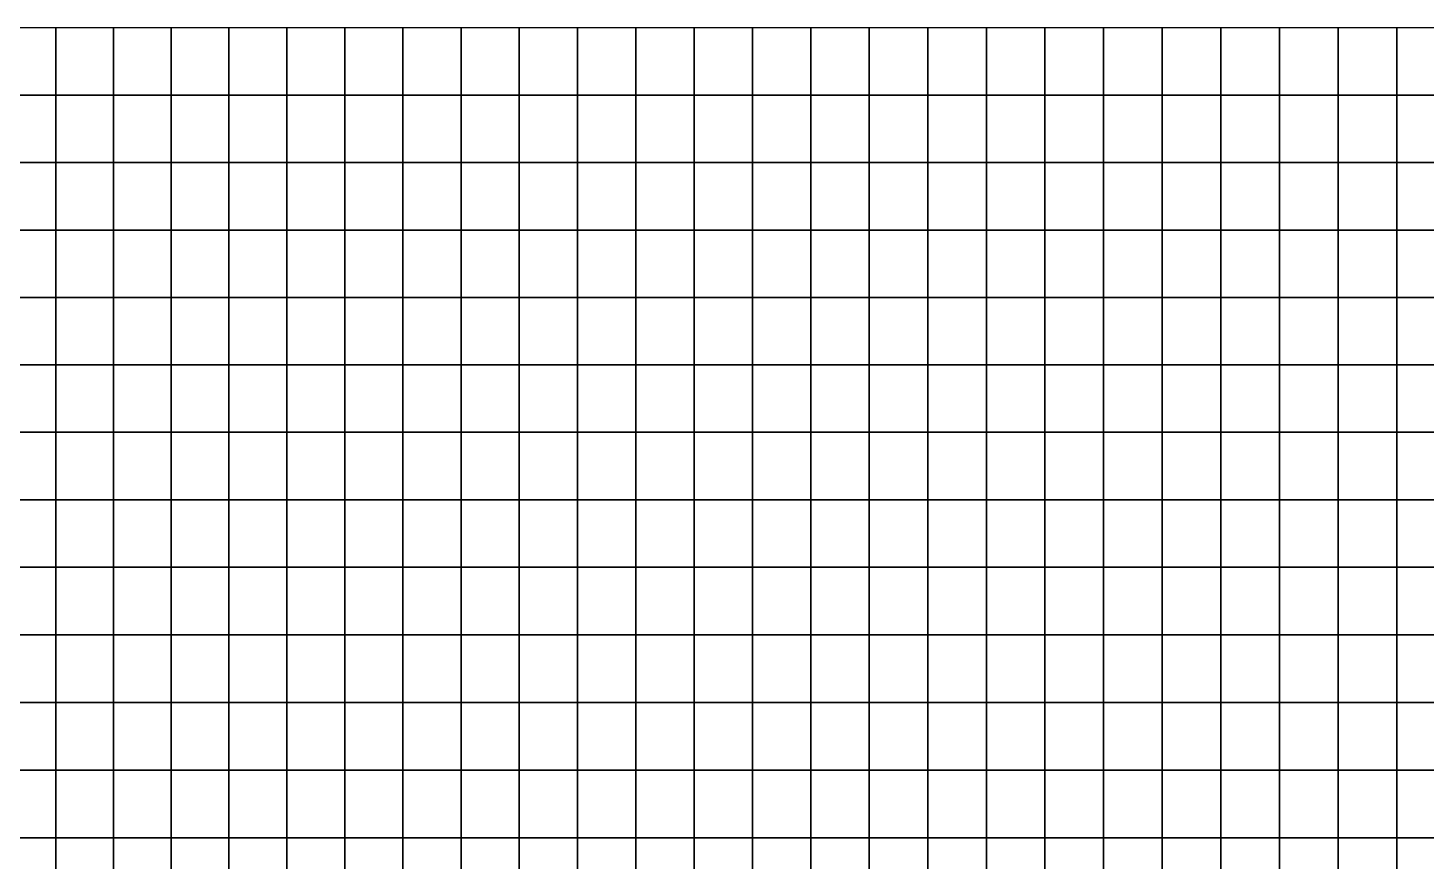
# Model space of a CAD drawing. Header units: inches. Extents: x 35.3 to 60.3, y 27 to 57.
# Drawn here: x 41.57 to 47.92, y 53.25 to 57.04 of the extents above; entities that cross this region are included whole.
import ezdxf

# ---------------------------------------------------------------- set-up
doc = ezdxf.new("R2010")
doc.units = ezdxf.units.IN
doc.header["$MEASUREMENT"] = 0
doc.layers.add('Beam', color=6, linetype='Continuous')
doc.layers.add('Shell', color=1, linetype='Continuous')

msp = doc.modelspace()

# ---------------------------------------------------------------- linework, layer by layer
at = {"layer": 'Beam'}
msp.add_line((60.2876, 57.0385, 12), (35.2876, 57.0385, 12), dxfattribs=at)
at = {"layer": 'Shell'}
for points in [[(41.6937, 57.0385, 13.8286), (41.4321, 57.0385, 13.7774), (41.4321, 56.7324, 13.8638), (41.6937, 56.7324, 13.915)], [(41.9557, 57.0385, 13.8776), (41.6937, 57.0385, 13.8286), (41.6937, 56.7324, 13.915), (41.9557, 56.7324, 13.9641)], [(42.2181, 57.0385, 13.9245), (41.9557, 57.0385, 13.8776), (41.9557, 56.7324, 13.9641), (42.2181, 56.7324, 14.0109)], [(42.4808, 57.0385, 13.9692), (42.2181, 57.0385, 13.9245), (42.2181, 56.7324, 14.0109), (42.4808, 56.7324, 14.0557)], [(42.7439, 57.0385, 14.0118), (42.4808, 57.0385, 13.9692), (42.4808, 56.7324, 14.0557), (42.7439, 56.7324, 14.0982)], [(43.0074, 57.0385, 14.0522), (42.7439, 57.0385, 14.0118), (42.7439, 56.7324, 14.0982), (43.0074, 56.7324, 14.1387)], [(43.2712, 57.0385, 14.0904), (43.0074, 57.0385, 14.0522), (43.0074, 56.7324, 14.1387), (43.2712, 56.7324, 14.1769)], [(43.5353, 57.0385, 14.1265), (43.2712, 57.0385, 14.0904), (43.2712, 56.7324, 14.1769), (43.5353, 56.7324, 14.2129)], [(43.5353, 57.0385, 14.1265), (43.5353, 56.7324, 14.2129), (43.7996, 56.7324, 14.2468), (43.7996, 57.0385, 14.1604)], [(43.7996, 57.0385, 14.1604), (43.7996, 56.7324, 14.2468), (44.0643, 56.7324, 14.2785), (44.0643, 57.0385, 14.1921)], [(44.0643, 57.0385, 14.1921), (44.0643, 56.7324, 14.2785), (44.3292, 56.7324, 14.3081), (44.3292, 57.0385, 14.2216)], [(44.3292, 57.0385, 14.2216), (44.3292, 56.7324, 14.3081), (44.5943, 56.7324, 14.3354), (44.5943, 57.0385, 14.249)], [(44.5943, 57.0385, 14.249), (44.5943, 56.7324, 14.3354), (44.8597, 56.7324, 14.3606), (44.8597, 57.0385, 14.2741)], [(44.8597, 57.0385, 14.2741), (44.8597, 56.7324, 14.3606), (45.1252, 56.7324, 14.3836), (45.1252, 57.0385, 14.2971)], [(45.1252, 57.0385, 14.2971), (45.1252, 56.7324, 14.3836), (45.3909, 56.7324, 14.4044), (45.3909, 57.0385, 14.3179)], [(45.3909, 57.0385, 14.3179), (45.3909, 56.7324, 14.4044), (45.6568, 56.7324, 14.423), (45.6568, 57.0385, 14.3365)], [(45.9228, 57.0385, 14.353), (45.6568, 57.0385, 14.3365), (45.6568, 56.7324, 14.423), (45.9228, 56.7324, 14.4394)], [(46.189, 57.0385, 14.3672), (45.9228, 57.0385, 14.353), (45.9228, 56.7324, 14.4394), (46.189, 56.7324, 14.4537)], [(46.4553, 57.0385, 14.3793), (46.189, 57.0385, 14.3672), (46.189, 56.7324, 14.4537), (46.4553, 56.7324, 14.4657)], [(46.7216, 57.0385, 14.3891), (46.4553, 57.0385, 14.3793), (46.4553, 56.7324, 14.4657), (46.7216, 56.7324, 14.4756)], [(46.9881, 57.0385, 14.3968), (46.7216, 57.0385, 14.3891), (46.7216, 56.7324, 14.4756), (46.9881, 56.7324, 14.4833)], [(47.2545, 57.0385, 14.4023), (46.9881, 57.0385, 14.3968), (46.9881, 56.7324, 14.4833), (47.2545, 56.7324, 14.4888)], [(47.5211, 57.0385, 14.4056), (47.2545, 57.0385, 14.4023), (47.2545, 56.7324, 14.4888), (47.5211, 56.7324, 14.4921)], [(47.7876, 57.0385, 14.4067), (47.5211, 57.0385, 14.4056), (47.5211, 56.7324, 14.4921), (47.7876, 56.7324, 14.4932)], [(47.7876, 57.0385, 14.4067), (47.7876, 56.7324, 14.4932), (48.0541, 56.7324, 14.4921), (48.0541, 57.0385, 14.4056)], [(41.6937, 56.7324, 13.915), (41.4321, 56.7324, 13.8638), (41.4321, 56.4262, 13.9501), (41.6937, 56.4262, 14.0013)], [(41.9557, 56.7324, 13.9641), (41.6937, 56.7324, 13.915), (41.6937, 56.4262, 14.0013), (41.9557, 56.4262, 14.0504)], [(42.2181, 56.7324, 14.0109), (41.9557, 56.7324, 13.9641), (41.9557, 56.4262, 14.0504), (42.2181, 56.4262, 14.0973)], [(42.4808, 56.7324, 14.0557), (42.2181, 56.7324, 14.0109), (42.2181, 56.4262, 14.0973), (42.4808, 56.4262, 14.142)], [(42.7439, 56.7324, 14.0982), (42.4808, 56.7324, 14.0557), (42.4808, 56.4262, 14.142), (42.7439, 56.4262, 14.1846)], [(43.0074, 56.7324, 14.1387), (42.7439, 56.7324, 14.0982), (42.7439, 56.4262, 14.1846), (43.0074, 56.4262, 14.225)], [(43.2712, 56.7324, 14.1769), (43.0074, 56.7324, 14.1387), (43.0074, 56.4262, 14.225), (43.2712, 56.4262, 14.2632)], [(43.5353, 56.7324, 14.2129), (43.2712, 56.7324, 14.1769), (43.2712, 56.4262, 14.2632), (43.5353, 56.4262, 14.2993)], [(43.5353, 56.7324, 14.2129), (43.5353, 56.4262, 14.2993), (43.7996, 56.4262, 14.3332), (43.7996, 56.7324, 14.2468)], [(43.7996, 56.7324, 14.2468), (43.7996, 56.4262, 14.3332), (44.0643, 56.4262, 14.3649), (44.0643, 56.7324, 14.2785)], [(44.0643, 56.7324, 14.2785), (44.0643, 56.4262, 14.3649), (44.3292, 56.4262, 14.3944), (44.3292, 56.7324, 14.3081)], [(44.3292, 56.7324, 14.3081), (44.3292, 56.4262, 14.3944), (44.5943, 56.4262, 14.4217), (44.5943, 56.7324, 14.3354)], [(44.5943, 56.7324, 14.3354), (44.5943, 56.4262, 14.4217), (44.8597, 56.4262, 14.4469), (44.8597, 56.7324, 14.3606)], [(44.8597, 56.7324, 14.3606), (44.8597, 56.4262, 14.4469), (45.1252, 56.4262, 14.4699), (45.1252, 56.7324, 14.3836)], [(45.1252, 56.7324, 14.3836), (45.1252, 56.4262, 14.4699), (45.3909, 56.4262, 14.4907), (45.3909, 56.7324, 14.4044)], [(45.3909, 56.7324, 14.4044), (45.3909, 56.4262, 14.4907), (45.6568, 56.4262, 14.5093), (45.6568, 56.7324, 14.423)], [(45.9228, 56.7324, 14.4394), (45.6568, 56.7324, 14.423), (45.6568, 56.4262, 14.5093), (45.9228, 56.4262, 14.5257)], [(46.189, 56.7324, 14.4537), (45.9228, 56.7324, 14.4394), (45.9228, 56.4262, 14.5257), (46.189, 56.4262, 14.54)], [(46.4553, 56.7324, 14.4657), (46.189, 56.7324, 14.4537), (46.189, 56.4262, 14.54), (46.4553, 56.4262, 14.5521)], [(46.7216, 56.7324, 14.4756), (46.4553, 56.7324, 14.4657), (46.4553, 56.4262, 14.5521), (46.7216, 56.4262, 14.5619)], [(46.9881, 56.7324, 14.4833), (46.7216, 56.7324, 14.4756), (46.7216, 56.4262, 14.5619), (46.9881, 56.4262, 14.5696)], [(47.2545, 56.7324, 14.4888), (46.9881, 56.7324, 14.4833), (46.9881, 56.4262, 14.5696), (47.2545, 56.4262, 14.5751)], [(47.5211, 56.7324, 14.4921), (47.2545, 56.7324, 14.4888), (47.2545, 56.4262, 14.5751), (47.5211, 56.4262, 14.5784)], [(47.7876, 56.7324, 14.4932), (47.5211, 56.7324, 14.4921), (47.5211, 56.4262, 14.5784), (47.7876, 56.4262, 14.5795)], [(47.7876, 56.7324, 14.4932), (47.7876, 56.4262, 14.5795), (48.0541, 56.4262, 14.5784), (48.0541, 56.7324, 14.4921)], [(41.6937, 56.4262, 14.0013), (41.4321, 56.4262, 13.9501), (41.4321, 56.12, 14.0362), (41.6937, 56.12, 14.0874)], [(41.9557, 56.4262, 14.0504), (41.6937, 56.4262, 14.0013), (41.6937, 56.12, 14.0874), (41.9557, 56.12, 14.1364)], [(42.2181, 56.4262, 14.0973), (41.9557, 56.4262, 14.0504), (41.9557, 56.12, 14.1364), (42.2181, 56.12, 14.1833)], [(42.4808, 56.4262, 14.142), (42.2181, 56.4262, 14.0973), (42.2181, 56.12, 14.1833), (42.4808, 56.12, 14.228)], [(42.7439, 56.4262, 14.1846), (42.4808, 56.4262, 14.142), (42.4808, 56.12, 14.228), (42.7439, 56.12, 14.2706)], [(43.0074, 56.4262, 14.225), (42.7439, 56.4262, 14.1846), (42.7439, 56.12, 14.2706), (43.0074, 56.12, 14.311)], [(43.2712, 56.4262, 14.2632), (43.0074, 56.4262, 14.225), (43.0074, 56.12, 14.311), (43.2712, 56.12, 14.3493)], [(43.5353, 56.4262, 14.2993), (43.2712, 56.4262, 14.2632), (43.2712, 56.12, 14.3493), (43.5353, 56.12, 14.3853)], [(43.5353, 56.4262, 14.2993), (43.5353, 56.12, 14.3853), (43.7996, 56.12, 14.4192), (43.7996, 56.4262, 14.3332)], [(43.7996, 56.4262, 14.3332), (43.7996, 56.12, 14.4192), (44.0643, 56.12, 14.4509), (44.0643, 56.4262, 14.3649)], [(44.0643, 56.4262, 14.3649), (44.0643, 56.12, 14.4509), (44.3292, 56.12, 14.4804), (44.3292, 56.4262, 14.3944)], [(44.3292, 56.4262, 14.3944), (44.3292, 56.12, 14.4804), (44.5943, 56.12, 14.5078), (44.5943, 56.4262, 14.4217)], [(44.5943, 56.4262, 14.4217), (44.5943, 56.12, 14.5078), (44.8597, 56.12, 14.533), (44.8597, 56.4262, 14.4469)], [(44.8597, 56.4262, 14.4469), (44.8597, 56.12, 14.533), (45.1252, 56.12, 14.556), (45.1252, 56.4262, 14.4699)], [(45.1252, 56.4262, 14.4699), (45.1252, 56.12, 14.556), (45.3909, 56.12, 14.5768), (45.3909, 56.4262, 14.4907)], [(45.3909, 56.4262, 14.4907), (45.3909, 56.12, 14.5768), (45.6568, 56.12, 14.5954), (45.6568, 56.4262, 14.5093)], [(45.9228, 56.4262, 14.5257), (45.6568, 56.4262, 14.5093), (45.6568, 56.12, 14.5954), (45.9228, 56.12, 14.6118)], [(46.189, 56.4262, 14.54), (45.9228, 56.4262, 14.5257), (45.9228, 56.12, 14.6118), (46.189, 56.12, 14.626)], [(46.4553, 56.4262, 14.5521), (46.189, 56.4262, 14.54), (46.189, 56.12, 14.626), (46.4553, 56.12, 14.6381)], [(46.7216, 56.4262, 14.5619), (46.4553, 56.4262, 14.5521), (46.4553, 56.12, 14.6381), (46.7216, 56.12, 14.648)], [(46.9881, 56.4262, 14.5696), (46.7216, 56.4262, 14.5619), (46.7216, 56.12, 14.648), (46.9881, 56.12, 14.6556)], [(47.2545, 56.4262, 14.5751), (46.9881, 56.4262, 14.5696), (46.9881, 56.12, 14.6556), (47.2545, 56.12, 14.6611)], [(47.5211, 56.4262, 14.5784), (47.2545, 56.4262, 14.5751), (47.2545, 56.12, 14.6611), (47.5211, 56.12, 14.6644)], [(47.7876, 56.4262, 14.5795), (47.5211, 56.4262, 14.5784), (47.5211, 56.12, 14.6644), (47.7876, 56.12, 14.6655)], [(47.7876, 56.4262, 14.5795), (47.7876, 56.12, 14.6655), (48.0541, 56.12, 14.6644), (48.0541, 56.4262, 14.5784)], [(41.6937, 56.12, 14.0874), (41.4321, 56.12, 14.0362), (41.4321, 55.8137, 14.1218), (41.6937, 55.8137, 14.173)], [(41.9557, 56.12, 14.1364), (41.6937, 56.12, 14.0874), (41.6937, 55.8137, 14.173), (41.9557, 55.8137, 14.2221)], [(42.2181, 56.12, 14.1833), (41.9557, 56.12, 14.1364), (41.9557, 55.8137, 14.2221), (42.2181, 55.8137, 14.269)], [(42.4808, 56.12, 14.228), (42.2181, 56.12, 14.1833), (42.2181, 55.8137, 14.269), (42.4808, 55.8137, 14.3137)], [(42.7439, 56.12, 14.2706), (42.4808, 56.12, 14.228), (42.4808, 55.8137, 14.3137), (42.7439, 55.8137, 14.3563)], [(43.0074, 56.12, 14.311), (42.7439, 56.12, 14.2706), (42.7439, 55.8137, 14.3563), (43.0074, 55.8137, 14.3967)], [(43.2712, 56.12, 14.3493), (43.0074, 56.12, 14.311), (43.0074, 55.8137, 14.3967), (43.2712, 55.8137, 14.4349)], [(43.5353, 56.12, 14.3853), (43.2712, 56.12, 14.3493), (43.2712, 55.8137, 14.4349), (43.5353, 55.8137, 14.471)], [(43.5353, 56.12, 14.3853), (43.5353, 55.8137, 14.471), (43.7996, 55.8137, 14.5049), (43.7996, 56.12, 14.4192)], [(43.7996, 56.12, 14.4192), (43.7996, 55.8137, 14.5049), (44.0643, 55.8137, 14.5366), (44.0643, 56.12, 14.4509)], [(44.0643, 56.12, 14.4509), (44.0643, 55.8137, 14.5366), (44.3292, 55.8137, 14.5661), (44.3292, 56.12, 14.4804)], [(44.3292, 56.12, 14.4804), (44.3292, 55.8137, 14.5661), (44.5943, 55.8137, 14.5934), (44.5943, 56.12, 14.5078)], [(44.5943, 56.12, 14.5078), (44.5943, 55.8137, 14.5934), (44.8597, 55.8137, 14.6186), (44.8597, 56.12, 14.533)], [(44.8597, 56.12, 14.533), (44.8597, 55.8137, 14.6186), (45.1252, 55.8137, 14.6416), (45.1252, 56.12, 14.556)], [(45.1252, 56.12, 14.556), (45.1252, 55.8137, 14.6416), (45.3909, 55.8137, 14.6624), (45.3909, 56.12, 14.5768)], [(45.3909, 56.12, 14.5768), (45.3909, 55.8137, 14.6624), (45.6568, 55.8137, 14.681), (45.6568, 56.12, 14.5954)], [(45.9228, 56.12, 14.6118), (45.6568, 56.12, 14.5954), (45.6568, 55.8137, 14.681), (45.9228, 55.8137, 14.6975)], [(46.189, 56.12, 14.626), (45.9228, 56.12, 14.6118), (45.9228, 55.8137, 14.6975), (46.189, 55.8137, 14.7117)], [(46.4553, 56.12, 14.6381), (46.189, 56.12, 14.626), (46.189, 55.8137, 14.7117), (46.4553, 55.8137, 14.7238)], [(46.7216, 56.12, 14.648), (46.4553, 56.12, 14.6381), (46.4553, 55.8137, 14.7238), (46.7216, 55.8137, 14.7336)], [(46.9881, 56.12, 14.6556), (46.7216, 56.12, 14.648), (46.7216, 55.8137, 14.7336), (46.9881, 55.8137, 14.7413)], [(47.2545, 56.12, 14.6611), (46.9881, 56.12, 14.6556), (46.9881, 55.8137, 14.7413), (47.2545, 55.8137, 14.7468)], [(47.5211, 56.12, 14.6644), (47.2545, 56.12, 14.6611), (47.2545, 55.8137, 14.7468), (47.5211, 55.8137, 14.7501)], [(47.7876, 56.12, 14.6655), (47.5211, 56.12, 14.6644), (47.5211, 55.8137, 14.7501), (47.7876, 55.8137, 14.7512)], [(47.7876, 56.12, 14.6655), (47.7876, 55.8137, 14.7512), (48.0541, 55.8137, 14.7501), (48.0541, 56.12, 14.6644)], [(41.6937, 55.8137, 14.173), (41.4321, 55.8137, 14.1218), (41.4321, 55.5073, 14.207), (41.6937, 55.5073, 14.2582)], [(41.9557, 55.8137, 14.2221), (41.6937, 55.8137, 14.173), (41.6937, 55.5073, 14.2582), (41.9557, 55.5073, 14.3072)], [(42.2181, 55.8137, 14.269), (41.9557, 55.8137, 14.2221), (41.9557, 55.5073, 14.3072), (42.2181, 55.5073, 14.3541)], [(42.4808, 55.8137, 14.3137), (42.2181, 55.8137, 14.269), (42.2181, 55.5073, 14.3541), (42.4808, 55.5073, 14.3988)], [(42.7439, 55.8137, 14.3563), (42.4808, 55.8137, 14.3137), (42.4808, 55.5073, 14.3988), (42.7439, 55.5073, 14.4414)], [(43.0074, 55.8137, 14.3967), (42.7439, 55.8137, 14.3563), (42.7439, 55.5073, 14.4414), (43.0074, 55.5073, 14.4818)], [(43.2712, 55.8137, 14.4349), (43.0074, 55.8137, 14.3967), (43.0074, 55.5073, 14.4818), (43.2712, 55.5073, 14.52)], [(43.5353, 55.8137, 14.471), (43.2712, 55.8137, 14.4349), (43.2712, 55.5073, 14.52), (43.5353, 55.5073, 14.5561)], [(43.5353, 55.8137, 14.471), (43.5353, 55.5073, 14.5561), (43.7996, 55.5073, 14.59), (43.7996, 55.8137, 14.5049)], [(43.7996, 55.8137, 14.5049), (43.7996, 55.5073, 14.59), (44.0643, 55.5073, 14.6217), (44.0643, 55.8137, 14.5366)], [(44.0643, 55.8137, 14.5366), (44.0643, 55.5073, 14.6217), (44.3292, 55.5073, 14.6512), (44.3292, 55.8137, 14.5661)], [(44.3292, 55.8137, 14.5661), (44.3292, 55.5073, 14.6512), (44.5943, 55.5073, 14.6786), (44.5943, 55.8137, 14.5934)], [(44.5943, 55.8137, 14.5934), (44.5943, 55.5073, 14.6786), (44.8597, 55.5073, 14.7037), (44.8597, 55.8137, 14.6186)], [(44.8597, 55.8137, 14.6186), (44.8597, 55.5073, 14.7037), (45.1252, 55.5073, 14.7267), (45.1252, 55.8137, 14.6416)], [(45.1252, 55.8137, 14.6416), (45.1252, 55.5073, 14.7267), (45.3909, 55.5073, 14.7475), (45.3909, 55.8137, 14.6624)], [(45.3909, 55.8137, 14.6624), (45.3909, 55.5073, 14.7475), (45.6568, 55.5073, 14.7661), (45.6568, 55.8137, 14.681)], [(45.9228, 55.8137, 14.6975), (45.6568, 55.8137, 14.681), (45.6568, 55.5073, 14.7661), (45.9228, 55.5073, 14.7826)], [(46.189, 55.8137, 14.7117), (45.9228, 55.8137, 14.6975), (45.9228, 55.5073, 14.7826), (46.189, 55.5073, 14.7968)], [(46.4553, 55.8137, 14.7238), (46.189, 55.8137, 14.7117), (46.189, 55.5073, 14.7968), (46.4553, 55.5073, 14.8089)], [(46.7216, 55.8137, 14.7336), (46.4553, 55.8137, 14.7238), (46.4553, 55.5073, 14.8089), (46.7216, 55.5073, 14.8187)], [(46.9881, 55.8137, 14.7413), (46.7216, 55.8137, 14.7336), (46.7216, 55.5073, 14.8187), (46.9881, 55.5073, 14.8264)], [(47.2545, 55.8137, 14.7468), (46.9881, 55.8137, 14.7413), (46.9881, 55.5073, 14.8264), (47.2545, 55.5073, 14.8319)], [(47.5211, 55.8137, 14.7501), (47.2545, 55.8137, 14.7468), (47.2545, 55.5073, 14.8319), (47.5211, 55.5073, 14.8352)], [(47.7876, 55.8137, 14.7512), (47.5211, 55.8137, 14.7501), (47.5211, 55.5073, 14.8352), (47.7876, 55.5073, 14.8363)], [(47.7876, 55.8137, 14.7512), (47.7876, 55.5073, 14.8363), (48.0541, 55.5073, 14.8352), (48.0541, 55.8137, 14.7501)], [(41.6937, 55.5073, 14.2582), (41.4321, 55.5073, 14.207), (41.4321, 55.2007, 14.2914), (41.6937, 55.2007, 14.3426)], [(41.9557, 55.5073, 14.3072), (41.6937, 55.5073, 14.2582), (41.6937, 55.2007, 14.3426), (41.9557, 55.2007, 14.3916)], [(42.2181, 55.5073, 14.3541), (41.9557, 55.5073, 14.3072), (41.9557, 55.2007, 14.3916), (42.2181, 55.2007, 14.4385)], [(42.4808, 55.5073, 14.3988), (42.2181, 55.5073, 14.3541), (42.2181, 55.2007, 14.4385), (42.4808, 55.2007, 14.4833)], [(42.7439, 55.5073, 14.4414), (42.4808, 55.5073, 14.3988), (42.4808, 55.2007, 14.4833), (42.7439, 55.2007, 14.5258)], [(43.0074, 55.5073, 14.4818), (42.7439, 55.5073, 14.4414), (42.7439, 55.2007, 14.5258), (43.0074, 55.2007, 14.5662)], [(43.2712, 55.5073, 14.52), (43.0074, 55.5073, 14.4818), (43.0074, 55.2007, 14.5662), (43.2712, 55.2007, 14.6045)], [(43.5353, 55.5073, 14.5561), (43.2712, 55.5073, 14.52), (43.2712, 55.2007, 14.6045), (43.5353, 55.2007, 14.6405)], [(43.5353, 55.5073, 14.5561), (43.5353, 55.2007, 14.6405), (43.7996, 55.2007, 14.6744), (43.7996, 55.5073, 14.59)], [(43.7996, 55.5073, 14.59), (43.7996, 55.2007, 14.6744), (44.0643, 55.2007, 14.7061), (44.0643, 55.5073, 14.6217)], [(44.0643, 55.5073, 14.6217), (44.0643, 55.2007, 14.7061), (44.3292, 55.2007, 14.7357), (44.3292, 55.5073, 14.6512)], [(44.3292, 55.5073, 14.6512), (44.3292, 55.2007, 14.7357), (44.5943, 55.2007, 14.763), (44.5943, 55.5073, 14.6786)], [(44.5943, 55.5073, 14.6786), (44.5943, 55.2007, 14.763), (44.8597, 55.2007, 14.7882), (44.8597, 55.5073, 14.7037)], [(44.8597, 55.5073, 14.7037), (44.8597, 55.2007, 14.7882), (45.1252, 55.2007, 14.8112), (45.1252, 55.5073, 14.7267)], [(45.1252, 55.5073, 14.7267), (45.1252, 55.2007, 14.8112), (45.3909, 55.2007, 14.832), (45.3909, 55.5073, 14.7475)], [(45.3909, 55.5073, 14.7475), (45.3909, 55.2007, 14.832), (45.6568, 55.2007, 14.8506), (45.6568, 55.5073, 14.7661)], [(45.9228, 55.5073, 14.7826), (45.6568, 55.5073, 14.7661), (45.6568, 55.2007, 14.8506), (45.9228, 55.2007, 14.867)], [(46.189, 55.5073, 14.7968), (45.9228, 55.5073, 14.7826), (45.9228, 55.2007, 14.867), (46.189, 55.2007, 14.8813)], [(46.4553, 55.5073, 14.8089), (46.189, 55.5073, 14.7968), (46.189, 55.2007, 14.8813), (46.4553, 55.2007, 14.8933)], [(46.7216, 55.5073, 14.8187), (46.4553, 55.5073, 14.8089), (46.4553, 55.2007, 14.8933), (46.7216, 55.2007, 14.9032)], [(46.9881, 55.5073, 14.8264), (46.7216, 55.5073, 14.8187), (46.7216, 55.2007, 14.9032), (46.9881, 55.2007, 14.9109)], [(47.2545, 55.5073, 14.8319), (46.9881, 55.5073, 14.8264), (46.9881, 55.2007, 14.9109), (47.2545, 55.2007, 14.9164)], [(47.5211, 55.5073, 14.8352), (47.2545, 55.5073, 14.8319), (47.2545, 55.2007, 14.9164), (47.5211, 55.2007, 14.9196)], [(47.7876, 55.5073, 14.8363), (47.5211, 55.5073, 14.8352), (47.5211, 55.2007, 14.9196), (47.7876, 55.2007, 14.9207)], [(47.7876, 55.5073, 14.8363), (47.7876, 55.2007, 14.9207), (48.0541, 55.2007, 14.9196), (48.0541, 55.5073, 14.8352)], [(41.6937, 55.2007, 14.3426), (41.4321, 55.2007, 14.2914), (41.4321, 54.894, 14.3751), (41.6937, 54.894, 14.4263)], [(41.9557, 55.2007, 14.3916), (41.6937, 55.2007, 14.3426), (41.6937, 54.894, 14.4263), (41.9557, 54.894, 14.4753)], [(42.2181, 55.2007, 14.4385), (41.9557, 55.2007, 14.3916), (41.9557, 54.894, 14.4753), (42.2181, 54.894, 14.5222)], [(42.4808, 55.2007, 14.4833), (42.2181, 55.2007, 14.4385), (42.2181, 54.894, 14.5222), (42.4808, 54.894, 14.5669)], [(42.7439, 55.2007, 14.5258), (42.4808, 55.2007, 14.4833), (42.4808, 54.894, 14.5669), (42.7439, 54.894, 14.6095)], [(43.0074, 55.2007, 14.5662), (42.7439, 55.2007, 14.5258), (42.7439, 54.894, 14.6095), (43.0074, 54.894, 14.6499)], [(43.2712, 55.2007, 14.6045), (43.0074, 55.2007, 14.5662), (43.0074, 54.894, 14.6499), (43.2712, 54.894, 14.6881)], [(43.5353, 55.2007, 14.6405), (43.2712, 55.2007, 14.6045), (43.2712, 54.894, 14.6881), (43.5353, 54.894, 14.7242)], [(43.5353, 55.2007, 14.6405), (43.5353, 54.894, 14.7242), (43.7996, 54.894, 14.7581), (43.7996, 55.2007, 14.6744)], [(43.7996, 55.2007, 14.6744), (43.7996, 54.894, 14.7581), (44.0643, 54.894, 14.7898), (44.0643, 55.2007, 14.7061)], [(44.0643, 55.2007, 14.7061), (44.0643, 54.894, 14.7898), (44.3292, 54.894, 14.8193), (44.3292, 55.2007, 14.7357)], [(44.3292, 55.2007, 14.7357), (44.3292, 54.894, 14.8193), (44.5943, 54.894, 14.8467), (44.5943, 55.2007, 14.763)], [(44.5943, 55.2007, 14.763), (44.5943, 54.894, 14.8467), (44.8597, 54.894, 14.8718), (44.8597, 55.2007, 14.7882)], [(44.8597, 55.2007, 14.7882), (44.8597, 54.894, 14.8718), (45.1252, 54.894, 14.8948), (45.1252, 55.2007, 14.8112)], [(45.1252, 55.2007, 14.8112), (45.1252, 54.894, 14.8948), (45.3909, 54.894, 14.9156), (45.3909, 55.2007, 14.832)], [(45.3909, 55.2007, 14.832), (45.3909, 54.894, 14.9156), (45.6568, 54.894, 14.9342), (45.6568, 55.2007, 14.8506)], [(45.9228, 55.2007, 14.867), (45.6568, 55.2007, 14.8506), (45.6568, 54.894, 14.9342), (45.9228, 54.894, 14.9507)], [(46.189, 55.2007, 14.8813), (45.9228, 55.2007, 14.867), (45.9228, 54.894, 14.9507), (46.189, 54.894, 14.9649)], [(46.4553, 55.2007, 14.8933), (46.189, 55.2007, 14.8813), (46.189, 54.894, 14.9649), (46.4553, 54.894, 14.977)], [(46.7216, 55.2007, 14.9032), (46.4553, 55.2007, 14.8933), (46.4553, 54.894, 14.977), (46.7216, 54.894, 14.9868)], [(46.9881, 55.2007, 14.9109), (46.7216, 55.2007, 14.9032), (46.7216, 54.894, 14.9868), (46.9881, 54.894, 14.9945)], [(47.2545, 55.2007, 14.9164), (46.9881, 55.2007, 14.9109), (46.9881, 54.894, 14.9945), (47.2545, 54.894, 15)], [(47.5211, 55.2007, 14.9196), (47.2545, 55.2007, 14.9164), (47.2545, 54.894, 15), (47.5211, 54.894, 15.0033)], [(47.7876, 55.2007, 14.9207), (47.5211, 55.2007, 14.9196), (47.5211, 54.894, 15.0033), (47.7876, 54.894, 15.0044)], [(47.7876, 55.2007, 14.9207), (47.7876, 54.894, 15.0044), (48.0541, 54.894, 15.0033), (48.0541, 55.2007, 14.9196)], [(41.6937, 54.894, 14.4263), (41.4321, 54.894, 14.3751), (41.4321, 54.587, 14.4578), (41.6937, 54.587, 14.509)], [(41.9557, 54.894, 14.4753), (41.6937, 54.894, 14.4263), (41.6937, 54.587, 14.509), (41.9557, 54.587, 14.558)], [(42.2181, 54.894, 14.5222), (41.9557, 54.894, 14.4753), (41.9557, 54.587, 14.558), (42.2181, 54.587, 14.6049)], [(42.4808, 54.894, 14.5669), (42.2181, 54.894, 14.5222), (42.2181, 54.587, 14.6049), (42.4808, 54.587, 14.6496)], [(42.7439, 54.894, 14.6095), (42.4808, 54.894, 14.5669), (42.4808, 54.587, 14.6496), (42.7439, 54.587, 14.6922)], [(43.0074, 54.894, 14.6499), (42.7439, 54.894, 14.6095), (42.7439, 54.587, 14.6922), (43.0074, 54.587, 14.7326)], [(43.2712, 54.894, 14.6881), (43.0074, 54.894, 14.6499), (43.0074, 54.587, 14.7326), (43.2712, 54.587, 14.7709)], [(43.5353, 54.894, 14.7242), (43.2712, 54.894, 14.6881), (43.2712, 54.587, 14.7709), (43.5353, 54.587, 14.8069)], [(43.5353, 54.894, 14.7242), (43.5353, 54.587, 14.8069), (43.7996, 54.587, 14.8408), (43.7996, 54.894, 14.7581)], [(43.7996, 54.894, 14.7581), (43.7996, 54.587, 14.8408), (44.0643, 54.587, 14.8725), (44.0643, 54.894, 14.7898)], [(44.0643, 54.894, 14.7898), (44.0643, 54.587, 14.8725), (44.3292, 54.587, 14.902), (44.3292, 54.894, 14.8193)], [(44.3292, 54.894, 14.8193), (44.3292, 54.587, 14.902), (44.5943, 54.587, 14.9294), (44.5943, 54.894, 14.8467)], [(44.5943, 54.894, 14.8467), (44.5943, 54.587, 14.9294), (44.8597, 54.587, 14.9546), (44.8597, 54.894, 14.8718)], [(44.8597, 54.894, 14.8718), (44.8597, 54.587, 14.9546), (45.1252, 54.587, 14.9775), (45.1252, 54.894, 14.8948)], [(45.1252, 54.894, 14.8948), (45.1252, 54.587, 14.9775), (45.3909, 54.587, 14.9983), (45.3909, 54.894, 14.9156)], [(45.3909, 54.894, 14.9156), (45.3909, 54.587, 14.9983), (45.6568, 54.587, 15.017), (45.6568, 54.894, 14.9342)], [(45.9228, 54.894, 14.9507), (45.6568, 54.894, 14.9342), (45.6568, 54.587, 15.017), (45.9228, 54.587, 15.0334)], [(46.189, 54.894, 14.9649), (45.9228, 54.894, 14.9507), (45.9228, 54.587, 15.0334), (46.189, 54.587, 15.0476)], [(46.4553, 54.894, 14.977), (46.189, 54.894, 14.9649), (46.189, 54.587, 15.0476), (46.4553, 54.587, 15.0597)], [(46.7216, 54.894, 14.9868), (46.4553, 54.894, 14.977), (46.4553, 54.587, 15.0597), (46.7216, 54.587, 15.0696)], [(46.9881, 54.894, 14.9945), (46.7216, 54.894, 14.9868), (46.7216, 54.587, 15.0696), (46.9881, 54.587, 15.0772)], [(47.2545, 54.894, 15), (46.9881, 54.894, 14.9945), (46.9881, 54.587, 15.0772), (47.2545, 54.587, 15.0827)], [(47.5211, 54.894, 15.0033), (47.2545, 54.894, 15), (47.2545, 54.587, 15.0827), (47.5211, 54.587, 15.086)], [(47.7876, 54.894, 15.0044), (47.5211, 54.894, 15.0033), (47.5211, 54.587, 15.086), (47.7876, 54.587, 15.0871)], [(47.7876, 54.894, 15.0044), (47.7876, 54.587, 15.0871), (48.0541, 54.587, 15.086), (48.0541, 54.894, 15.0033)], [(41.6937, 54.2798, 14.5906), (41.6937, 54.587, 14.509), (41.4321, 54.587, 14.4578), (41.4321, 54.2798, 14.5394)], [(41.9557, 54.2798, 14.6397), (41.9557, 54.587, 14.558), (41.6937, 54.587, 14.509), (41.6937, 54.2798, 14.5906)], [(42.2181, 54.2798, 14.6866), (42.2181, 54.587, 14.6049), (41.9557, 54.587, 14.558), (41.9557, 54.2798, 14.6397)], [(42.4808, 54.2798, 14.7313), (42.4808, 54.587, 14.6496), (42.2181, 54.587, 14.6049), (42.2181, 54.2798, 14.6866)], [(42.7439, 54.2798, 14.7739), (42.7439, 54.587, 14.6922), (42.4808, 54.587, 14.6496), (42.4808, 54.2798, 14.7313)], [(43.0074, 54.2798, 14.8143), (43.0074, 54.587, 14.7326), (42.7439, 54.587, 14.6922), (42.7439, 54.2798, 14.7739)], [(43.2712, 54.2798, 14.8525), (43.2712, 54.587, 14.7709), (43.0074, 54.587, 14.7326), (43.0074, 54.2798, 14.8143)], [(43.5353, 54.2798, 14.8886), (43.5353, 54.587, 14.8069), (43.2712, 54.587, 14.7709), (43.2712, 54.2798, 14.8525)], [(43.5353, 54.2798, 14.8886), (43.7996, 54.2798, 14.9225), (43.7996, 54.587, 14.8408), (43.5353, 54.587, 14.8069)], [(43.7996, 54.2798, 14.9225), (44.0643, 54.2798, 14.9542), (44.0643, 54.587, 14.8725), (43.7996, 54.587, 14.8408)], [(44.0643, 54.2798, 14.9542), (44.3292, 54.2798, 14.9837), (44.3292, 54.587, 14.902), (44.0643, 54.587, 14.8725)], [(44.3292, 54.2798, 14.9837), (44.5943, 54.2798, 15.011), (44.5943, 54.587, 14.9294), (44.3292, 54.587, 14.902)], [(44.5943, 54.2798, 15.011), (44.8597, 54.2798, 15.0362), (44.8597, 54.587, 14.9546), (44.5943, 54.587, 14.9294)], [(44.8597, 54.2798, 15.0362), (45.1252, 54.2798, 15.0592), (45.1252, 54.587, 14.9775), (44.8597, 54.587, 14.9546)], [(45.1252, 54.2798, 15.0592), (45.3909, 54.2798, 15.08), (45.3909, 54.587, 14.9983), (45.1252, 54.587, 14.9775)], [(45.3909, 54.2798, 15.08), (45.6568, 54.2798, 15.0986), (45.6568, 54.587, 15.017), (45.3909, 54.587, 14.9983)], [(45.9228, 54.2798, 15.115), (45.9228, 54.587, 15.0334), (45.6568, 54.587, 15.017), (45.6568, 54.2798, 15.0986)], [(46.189, 54.2798, 15.1293), (46.189, 54.587, 15.0476), (45.9228, 54.587, 15.0334), (45.9228, 54.2798, 15.115)], [(46.4553, 54.2798, 15.1413), (46.4553, 54.587, 15.0597), (46.189, 54.587, 15.0476), (46.189, 54.2798, 15.1293)], [(46.7216, 54.2798, 15.1512), (46.7216, 54.587, 15.0696), (46.4553, 54.587, 15.0597), (46.4553, 54.2798, 15.1413)], [(46.9881, 54.2798, 15.1589), (46.9881, 54.587, 15.0772), (46.7216, 54.587, 15.0696), (46.7216, 54.2798, 15.1512)], [(47.2545, 54.2798, 15.1644), (47.2545, 54.587, 15.0827), (46.9881, 54.587, 15.0772), (46.9881, 54.2798, 15.1589)], [(47.5211, 54.2798, 15.1677), (47.5211, 54.587, 15.086), (47.2545, 54.587, 15.0827), (47.2545, 54.2798, 15.1644)], [(47.7876, 54.2798, 15.1688), (47.7876, 54.587, 15.0871), (47.5211, 54.587, 15.086), (47.5211, 54.2798, 15.1677)], [(47.7876, 54.2798, 15.1688), (48.0541, 54.2798, 15.1677), (48.0541, 54.587, 15.086), (47.7876, 54.587, 15.0871)], [(41.6937, 53.9723, 14.6711), (41.6937, 54.2798, 14.5906), (41.4321, 54.2798, 14.5394), (41.4321, 53.9723, 14.6199)], [(41.9557, 53.9723, 14.7201), (41.9557, 54.2798, 14.6397), (41.6937, 54.2798, 14.5906), (41.6937, 53.9723, 14.6711)], [(42.2181, 53.9723, 14.767), (42.2181, 54.2798, 14.6866), (41.9557, 54.2798, 14.6397), (41.9557, 53.9723, 14.7201)], [(42.4808, 53.9723, 14.8117), (42.4808, 54.2798, 14.7313), (42.2181, 54.2798, 14.6866), (42.2181, 53.9723, 14.767)], [(42.7439, 53.9723, 14.8543), (42.7439, 54.2798, 14.7739), (42.4808, 54.2798, 14.7313), (42.4808, 53.9723, 14.8117)], [(43.0074, 53.9723, 14.8947), (43.0074, 54.2798, 14.8143), (42.7439, 54.2798, 14.7739), (42.7439, 53.9723, 14.8543)], [(43.2712, 53.9723, 14.933), (43.2712, 54.2798, 14.8525), (43.0074, 54.2798, 14.8143), (43.0074, 53.9723, 14.8947)], [(43.5353, 53.9723, 14.969), (43.5353, 54.2798, 14.8886), (43.2712, 54.2798, 14.8525), (43.2712, 53.9723, 14.933)], [(43.5353, 53.9723, 14.969), (43.7996, 53.9723, 15.0029), (43.7996, 54.2798, 14.9225), (43.5353, 54.2798, 14.8886)], [(43.7996, 53.9723, 15.0029), (44.0643, 53.9723, 15.0346), (44.0643, 54.2798, 14.9542), (43.7996, 54.2798, 14.9225)], [(44.0643, 53.9723, 15.0346), (44.3292, 53.9723, 15.0641), (44.3292, 54.2798, 14.9837), (44.0643, 54.2798, 14.9542)], [(44.3292, 53.9723, 15.0641), (44.5943, 53.9723, 15.0915), (44.5943, 54.2798, 15.011), (44.3292, 54.2798, 14.9837)], [(44.5943, 53.9723, 15.0915), (44.8597, 53.9723, 15.1167), (44.8597, 54.2798, 15.0362), (44.5943, 54.2798, 15.011)], [(44.8597, 53.9723, 15.1167), (45.1252, 53.9723, 15.1396), (45.1252, 54.2798, 15.0592), (44.8597, 54.2798, 15.0362)], [(45.1252, 53.9723, 15.1396), (45.3909, 53.9723, 15.1604), (45.3909, 54.2798, 15.08), (45.1252, 54.2798, 15.0592)], [(45.3909, 53.9723, 15.1604), (45.6568, 53.9723, 15.1791), (45.6568, 54.2798, 15.0986), (45.3909, 54.2798, 15.08)], [(45.9228, 53.9723, 15.1955), (45.9228, 54.2798, 15.115), (45.6568, 54.2798, 15.0986), (45.6568, 53.9723, 15.1791)], [(46.189, 53.9723, 15.2097), (46.189, 54.2798, 15.1293), (45.9228, 54.2798, 15.115), (45.9228, 53.9723, 15.1955)], [(46.4553, 53.9723, 15.2218), (46.4553, 54.2798, 15.1413), (46.189, 54.2798, 15.1293), (46.189, 53.9723, 15.2097)], [(46.7216, 53.9723, 15.2317), (46.7216, 54.2798, 15.1512), (46.4553, 54.2798, 15.1413), (46.4553, 53.9723, 15.2218)], [(46.9881, 53.9723, 15.2393), (46.9881, 54.2798, 15.1589), (46.7216, 54.2798, 15.1512), (46.7216, 53.9723, 15.2317)], [(47.2545, 53.9723, 15.2448), (47.2545, 54.2798, 15.1644), (46.9881, 54.2798, 15.1589), (46.9881, 53.9723, 15.2393)], [(47.5211, 53.9723, 15.2481), (47.5211, 54.2798, 15.1677), (47.2545, 54.2798, 15.1644), (47.2545, 53.9723, 15.2448)], [(47.7876, 53.9723, 15.2492), (47.7876, 54.2798, 15.1688), (47.5211, 54.2798, 15.1677), (47.5211, 53.9723, 15.2481)], [(47.7876, 53.9723, 15.2492), (48.0541, 53.9723, 15.2481), (48.0541, 54.2798, 15.1677), (47.7876, 54.2798, 15.1688)], [(41.6937, 53.6646, 14.7502), (41.6937, 53.9723, 14.6711), (41.4321, 53.9723, 14.6199), (41.4321, 53.6646, 14.699)], [(41.9557, 53.6646, 14.7992), (41.9557, 53.9723, 14.7201), (41.6937, 53.9723, 14.6711), (41.6937, 53.6646, 14.7502)], [(42.2181, 53.6646, 14.8461), (42.2181, 53.9723, 14.767), (41.9557, 53.9723, 14.7201), (41.9557, 53.6646, 14.7992)], [(42.4808, 53.6646, 14.8909), (42.4808, 53.9723, 14.8117), (42.2181, 53.9723, 14.767), (42.2181, 53.6646, 14.8461)], [(42.7439, 53.6646, 14.9334), (42.7439, 53.9723, 14.8543), (42.4808, 53.9723, 14.8117), (42.4808, 53.6646, 14.8909)], [(43.0074, 53.6646, 14.9738), (43.0074, 53.9723, 14.8947), (42.7439, 53.9723, 14.8543), (42.7439, 53.6646, 14.9334)], [(43.2712, 53.6646, 15.0121), (43.2712, 53.9723, 14.933), (43.0074, 53.9723, 14.8947), (43.0074, 53.6646, 14.9738)], [(43.5353, 53.6646, 15.0481), (43.5353, 53.9723, 14.969), (43.2712, 53.9723, 14.933), (43.2712, 53.6646, 15.0121)], [(43.5353, 53.6646, 15.0481), (43.7996, 53.6646, 15.082), (43.7996, 53.9723, 15.0029), (43.5353, 53.9723, 14.969)], [(43.7996, 53.6646, 15.082), (44.0643, 53.6646, 15.1137), (44.0643, 53.9723, 15.0346), (43.7996, 53.9723, 15.0029)], [(44.0643, 53.6646, 15.1137), (44.3292, 53.6646, 15.1433), (44.3292, 53.9723, 15.0641), (44.0643, 53.9723, 15.0346)], [(44.3292, 53.6646, 15.1433), (44.5943, 53.6646, 15.1706), (44.5943, 53.9723, 15.0915), (44.3292, 53.9723, 15.0641)], [(44.5943, 53.6646, 15.1706), (44.8597, 53.6646, 15.1958), (44.8597, 53.9723, 15.1167), (44.5943, 53.9723, 15.0915)], [(44.8597, 53.6646, 15.1958), (45.1252, 53.6646, 15.2188), (45.1252, 53.9723, 15.1396), (44.8597, 53.9723, 15.1167)], [(45.1252, 53.6646, 15.2188), (45.3909, 53.6646, 15.2396), (45.3909, 53.9723, 15.1604), (45.1252, 53.9723, 15.1396)], [(45.3909, 53.6646, 15.2396), (45.6568, 53.6646, 15.2582), (45.6568, 53.9723, 15.1791), (45.3909, 53.9723, 15.1604)], [(45.9228, 53.6646, 15.2746), (45.9228, 53.9723, 15.1955), (45.6568, 53.9723, 15.1791), (45.6568, 53.6646, 15.2582)], [(46.189, 53.6646, 15.2889), (46.189, 53.9723, 15.2097), (45.9228, 53.9723, 15.1955), (45.9228, 53.6646, 15.2746)], [(46.4553, 53.6646, 15.3009), (46.4553, 53.9723, 15.2218), (46.189, 53.9723, 15.2097), (46.189, 53.6646, 15.2889)], [(46.7216, 53.6646, 15.3108), (46.7216, 53.9723, 15.2317), (46.4553, 53.9723, 15.2218), (46.4553, 53.6646, 15.3009)], [(46.9881, 53.6646, 15.3185), (46.9881, 53.9723, 15.2393), (46.7216, 53.9723, 15.2317), (46.7216, 53.6646, 15.3108)], [(47.2545, 53.6646, 15.3239), (47.2545, 53.9723, 15.2448), (46.9881, 53.9723, 15.2393), (46.9881, 53.6646, 15.3185)], [(47.5211, 53.6646, 15.3272), (47.5211, 53.9723, 15.2481), (47.2545, 53.9723, 15.2448), (47.2545, 53.6646, 15.3239)], [(47.7876, 53.6646, 15.3283), (47.7876, 53.9723, 15.2492), (47.5211, 53.9723, 15.2481), (47.5211, 53.6646, 15.3272)], [(47.7876, 53.6646, 15.3283), (48.0541, 53.6646, 15.3272), (48.0541, 53.9723, 15.2481), (47.7876, 53.9723, 15.2492)], [(41.6937, 53.3565, 14.8278), (41.6937, 53.6646, 14.7502), (41.4321, 53.6646, 14.699), (41.4321, 53.3565, 14.7766)], [(41.9557, 53.3565, 14.8769), (41.9557, 53.6646, 14.7992), (41.6937, 53.6646, 14.7502), (41.6937, 53.3565, 14.8278)], [(42.2181, 53.3565, 14.9238), (42.2181, 53.6646, 14.8461), (41.9557, 53.6646, 14.7992), (41.9557, 53.3565, 14.8769)], [(42.4808, 53.3565, 14.9685), (42.4808, 53.6646, 14.8909), (42.2181, 53.6646, 14.8461), (42.2181, 53.3565, 14.9238)], [(42.7439, 53.3565, 15.0111), (42.7439, 53.6646, 14.9334), (42.4808, 53.6646, 14.8909), (42.4808, 53.3565, 14.9685)], [(43.0074, 53.3565, 15.0515), (43.0074, 53.6646, 14.9738), (42.7439, 53.6646, 14.9334), (42.7439, 53.3565, 15.0111)], [(43.2712, 53.3565, 15.0897), (43.2712, 53.6646, 15.0121), (43.0074, 53.6646, 14.9738), (43.0074, 53.3565, 15.0515)], [(43.5353, 53.3565, 15.1258), (43.5353, 53.6646, 15.0481), (43.2712, 53.6646, 15.0121), (43.2712, 53.3565, 15.0897)], [(43.5353, 53.3565, 15.1258), (43.7996, 53.3565, 15.1597), (43.7996, 53.6646, 15.082), (43.5353, 53.6646, 15.0481)], [(43.7996, 53.3565, 15.1597), (44.0643, 53.3565, 15.1914), (44.0643, 53.6646, 15.1137), (43.7996, 53.6646, 15.082)], [(44.0643, 53.3565, 15.1914), (44.3292, 53.3565, 15.2209), (44.3292, 53.6646, 15.1433), (44.0643, 53.6646, 15.1137)], [(44.3292, 53.3565, 15.2209), (44.5943, 53.3565, 15.2482), (44.5943, 53.6646, 15.1706), (44.3292, 53.6646, 15.1433)], [(44.5943, 53.3565, 15.2482), (44.8597, 53.3565, 15.2734), (44.8597, 53.6646, 15.1958), (44.5943, 53.6646, 15.1706)], [(44.8597, 53.3565, 15.2734), (45.1252, 53.3565, 15.2964), (45.1252, 53.6646, 15.2188), (44.8597, 53.6646, 15.1958)], [(45.1252, 53.3565, 15.2964), (45.3909, 53.3565, 15.3172), (45.3909, 53.6646, 15.2396), (45.1252, 53.6646, 15.2188)], [(45.3909, 53.3565, 15.3172), (45.6568, 53.3565, 15.3358), (45.6568, 53.6646, 15.2582), (45.3909, 53.6646, 15.2396)], [(45.9228, 53.3565, 15.3523), (45.9228, 53.6646, 15.2746), (45.6568, 53.6646, 15.2582), (45.6568, 53.3565, 15.3358)], [(46.189, 53.3565, 15.3665), (46.189, 53.6646, 15.2889), (45.9228, 53.6646, 15.2746), (45.9228, 53.3565, 15.3523)], [(46.4553, 53.3565, 15.3786), (46.4553, 53.6646, 15.3009), (46.189, 53.6646, 15.2889), (46.189, 53.3565, 15.3665)], [(46.7216, 53.3565, 15.3884), (46.7216, 53.6646, 15.3108), (46.4553, 53.6646, 15.3009), (46.4553, 53.3565, 15.3786)], [(46.9881, 53.3565, 15.3961), (46.9881, 53.6646, 15.3185), (46.7216, 53.6646, 15.3108), (46.7216, 53.3565, 15.3884)], [(47.2545, 53.3565, 15.4016), (47.2545, 53.6646, 15.3239), (46.9881, 53.6646, 15.3185), (46.9881, 53.3565, 15.3961)], [(47.5211, 53.3565, 15.4049), (47.5211, 53.6646, 15.3272), (47.2545, 53.6646, 15.3239), (47.2545, 53.3565, 15.4016)], [(47.7876, 53.3565, 15.406), (47.7876, 53.6646, 15.3283), (47.5211, 53.6646, 15.3272), (47.5211, 53.3565, 15.4049)], [(47.7876, 53.3565, 15.406), (48.0541, 53.3565, 15.4049), (48.0541, 53.6646, 15.3272), (47.7876, 53.6646, 15.3283)], [(41.6937, 53.048, 14.9039), (41.6937, 53.3565, 14.8278), (41.4321, 53.3565, 14.7766), (41.4321, 53.048, 14.8527)], [(41.9557, 53.048, 14.9529), (41.9557, 53.3565, 14.8769), (41.6937, 53.3565, 14.8278), (41.6937, 53.048, 14.9039)], [(42.2181, 53.048, 14.9998), (42.2181, 53.3565, 14.9238), (41.9557, 53.3565, 14.8769), (41.9557, 53.048, 14.9529)], [(42.4808, 53.048, 15.0445), (42.4808, 53.3565, 14.9685), (42.2181, 53.3565, 14.9238), (42.2181, 53.048, 14.9998)], [(42.7439, 53.048, 15.0871), (42.7439, 53.3565, 15.0111), (42.4808, 53.3565, 14.9685), (42.4808, 53.048, 15.0445)], [(43.0074, 53.048, 15.1275), (43.0074, 53.3565, 15.0515), (42.7439, 53.3565, 15.0111), (42.7439, 53.048, 15.0871)], [(43.2712, 53.048, 15.1658), (43.2712, 53.3565, 15.0897), (43.0074, 53.3565, 15.0515), (43.0074, 53.048, 15.1275)], [(43.5353, 53.048, 15.2018), (43.5353, 53.3565, 15.1258), (43.2712, 53.3565, 15.0897), (43.2712, 53.048, 15.1658)], [(43.5353, 53.048, 15.2018), (43.7996, 53.048, 15.2357), (43.7996, 53.3565, 15.1597), (43.5353, 53.3565, 15.1258)], [(43.7996, 53.048, 15.2357), (44.0643, 53.048, 15.2674), (44.0643, 53.3565, 15.1914), (43.7996, 53.3565, 15.1597)], [(44.0643, 53.048, 15.2674), (44.3292, 53.048, 15.2969), (44.3292, 53.3565, 15.2209), (44.0643, 53.3565, 15.1914)], [(44.3292, 53.048, 15.2969), (44.5943, 53.048, 15.3243), (44.5943, 53.3565, 15.2482), (44.3292, 53.3565, 15.2209)], [(44.5943, 53.048, 15.3243), (44.8597, 53.048, 15.3495), (44.8597, 53.3565, 15.2734), (44.5943, 53.3565, 15.2482)], [(44.8597, 53.048, 15.3495), (45.1252, 53.048, 15.3724), (45.1252, 53.3565, 15.2964), (44.8597, 53.3565, 15.2734)], [(45.1252, 53.048, 15.3724), (45.3909, 53.048, 15.3933), (45.3909, 53.3565, 15.3172), (45.1252, 53.3565, 15.2964)], [(45.3909, 53.048, 15.3933), (45.6568, 53.048, 15.4119), (45.6568, 53.3565, 15.3358), (45.3909, 53.3565, 15.3172)], [(45.9228, 53.048, 15.4283), (45.9228, 53.3565, 15.3523), (45.6568, 53.3565, 15.3358), (45.6568, 53.048, 15.4119)], [(46.189, 53.048, 15.4425), (46.189, 53.3565, 15.3665), (45.9228, 53.3565, 15.3523), (45.9228, 53.048, 15.4283)], [(46.4553, 53.048, 15.4546), (46.4553, 53.3565, 15.3786), (46.189, 53.3565, 15.3665), (46.189, 53.048, 15.4425)], [(46.7216, 53.048, 15.4645), (46.7216, 53.3565, 15.3884), (46.4553, 53.3565, 15.3786), (46.4553, 53.048, 15.4546)], [(46.9881, 53.048, 15.4721), (46.9881, 53.3565, 15.3961), (46.7216, 53.3565, 15.3884), (46.7216, 53.048, 15.4645)], [(47.2545, 53.048, 15.4776), (47.2545, 53.3565, 15.4016), (46.9881, 53.3565, 15.3961), (46.9881, 53.048, 15.4721)], [(47.5211, 53.048, 15.4809), (47.5211, 53.3565, 15.4049), (47.2545, 53.3565, 15.4016), (47.2545, 53.048, 15.4776)], [(47.7876, 53.048, 15.482), (47.7876, 53.3565, 15.406), (47.5211, 53.3565, 15.4049), (47.5211, 53.048, 15.4809)], [(47.7876, 53.048, 15.482), (48.0541, 53.048, 15.4809), (48.0541, 53.3565, 15.4049), (47.7876, 53.3565, 15.406)]]:
    msp.add_3dface(points, dxfattribs=at)

doc.saveas('drawing.dxf')
